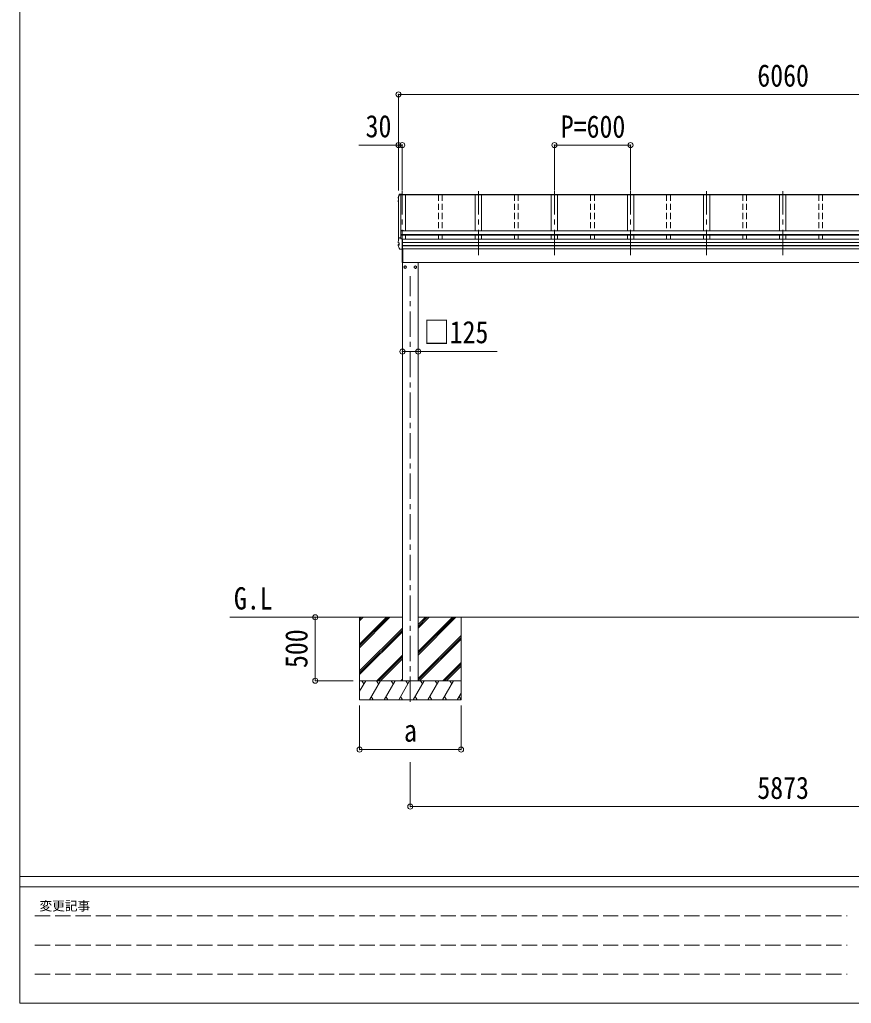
# Model space of a CAD drawing. Units: millimetres at full size, sheet at 1:40. Extents: x -11243 to 11243, y -7760 to 7760.
# Drawn here: x -11243 to -4685, y -7760 to 0 of the extents above; entities that cross this region are included whole.
import ezdxf
from ezdxf.enums import TextEntityAlignment as Align

# ---------------------------------------------------------------- set-up
doc = ezdxf.new("R2010")
doc.units = ezdxf.units.MM
doc.header["$LTSCALE"] = 40
doc.header["$PDMODE"] = 32
doc.header["$PDSIZE"] = 40
for name, pattern in [('CHAIN1', [8, 5, -1, 1, -1]), ('DASHED1', [1.8, 1.2, -0.6]), ('DASHED3', [4, 3, -1])]:
    doc.linetypes.add(name, pattern=pattern)
for name, color, linetype, lineweight in [('0-3_ELV2', 7, 'Continuous', 9), ('0-6_OTH_LINE', 6, 'Continuous', 9), ('F-0_240', 7, 'Continuous', 9)]:
    doc.layers.add(name, color=color, linetype=linetype, lineweight=lineweight)
doc.styles.add('ＭＳ ゴシック', font='')
doc.styles.get('ＭＳ ゴシック').set_extended_font_data('MS Gothic')

msp = doc.modelspace()

# ---------------------------------------------------------------- linework, layer by layer
at = {"layer": '0-3_ELV2', "color": 6}
for p, q in [((-8255.74, -589.02), (-8255.74, -1348.02)), ((-8255.74, -989.02), (-8569.08, -989.02)), ((-8255.74, -989.02), (-8255.74, -1348.02)), ((-8225.74, -989.02), (-8225.74, -1348.02)), ((-6425.74, -989.02), (-7025.74, -989.02)), ((-7025.74, -989.02), (-7025.74, -1348.02)), ((-6425.74, -989.02), (-6425.74, -1348.02)), ((-8099.74, -2618.85), (-8224.74, -2618.85)), ((-8099.74, -2618.85), (-7476.26, -2618.85)), ((-8912.24, -4714.85), (-8613.24, -4714.85)), ((-8912.24, -5214.85), (-8613.24, -5214.85)), ((-8562.24, -5758.39), (-8562.24, -5409.39)), ((-8162.24, -6208.39), (-8162.24, -5858.39))]:
    msp.add_line(p, q, dxfattribs=at)
at = {"layer": '0-3_ELV2', "color": 4}
for p, q in [((-8250.6, -1377.21), (-8250.48, -1376.92)), ((-8250.48, -1376.92), (-8250.31, -1376.66)), ((-8250.31, -1376.66), (-8250.09, -1376.43)), ((-8250.09, -1376.43), (-8249.83, -1376.25)), ((-8249.83, -1376.25), (-8249.56, -1376.12)), ((-8249.56, -1376.12), (-8249.29, -1376.04)), ((-8249.29, -1376.04), (-8249.05, -1376)), ((-8200.74, -1381.2), (-8249.18, -1381.2)), ((-8249.05, -1376), (-8248.83, -1375.97)), ((-8248.83, -1375.97), (-8248.57, -1375.96)), ((-8248.57, -1375.96), (-8248.28, -1375.95)), ((-8248.28, -1375.95), (-8247.98, -1375.94)), ((-8247.98, -1375.94), (-8247.66, -1375.94)), ((-8247.74, -1375.94), (-8247.74, -1375.94)), ((-8247.74, -1375.95), (-8247.74, -1375.94)), ((-8247.74, -1375.94), (-8222.74, -1375.94)), ((-8222.74, -1378.47), (-8236.94, -1378.47)), ((-8236.71, -1381.05), (-8236.71, -1380.7)), ((-8236.64, -1381.2), (-8236.64, -1724.54)), ((-8225.74, -1380.96), (-8236.56, -1380.96)), ((-8236.04, -1381.2), (-8236.04, -1728.49)), ((-8225.74, -1379.97), (-8225.74, -1380.97)), ((-8222.74, -1379.97), (-8225.74, -1379.97)), ((-2225.74, -1380.3), (-8225.74, -1380.3)), ((-2225.74, -1381.19), (-8225.74, -1381.19)), ((-8222.74, -1380.3), (-8222.74, -1375.94)), ((-2228.74, -1378.02), (-8222.74, -1378.02)), ((-8200.74, -1381.11), (-8200.74, -1665.38)), ((-7650.74, -1381.11), (-7650.74, -1665.38)), ((-7600.74, -1381.11), (-7600.74, -1665.38)), ((-7050.69, -1381.11), (-7050.69, -1665.38)), ((-7000.69, -1381.11), (-7000.69, -1665.38)), ((-6450.74, -1381.11), (-6450.74, -1665.38)), ((-6400.74, -1381.11), (-6400.74, -1665.38)), ((-5850.74, -1381.11), (-5850.74, -1665.38)), ((-5800.74, -1381.11), (-5800.74, -1665.38)), ((-5250.74, -1381.11), (-5250.74, -1665.38)), ((-5200.74, -1381.11), (-5200.74, -1665.38)), ((-8258.15, -1432.9), (-8258.15, -1428.84)), ((-8256.66, -1436.87), (-8258.06, -1433.38)), ((-8258.01, -1403.51), (-8258.05, -1403.77)), ((-8258.05, -1403.77), (-8258.05, -1403.82)), ((-8258.05, -1407.87), (-8258.05, -1403.82)), ((-8255.74, -1431.37), (-8257.1, -1431.63)), ((-8257, -1409.15), (-8255.74, -1409.39)), ((-8255.74, -1439.11), (-8256.66, -1436.87)), ((-8255.74, -1432.89), (-8256.58, -1433.05)), ((-8255.74, -1427.27), (-8256.57, -1427.38)), ((-8256.57, -1427.38), (-8256.57, -1427.38)), ((-8255.74, -1407.87), (-8256.51, -1407.72)), ((-8255.74, -1407.52), (-8256.42, -1407.38)), ((-8255.74, -1404.57), (-8255.74, -1741.34)), ((-8237.84, -1665.35), (-8237.84, -1694.81)), ((-8235.84, -1694.81), (-8237.84, -1694.81)), ((-8215.84, -1663.35), (-8235.84, -1663.35)), ((-8215.84, -1664.88), (-8235.84, -1664.88)), ((-8235.84, -1699.4), (-8235.84, -1664.88)), ((-2215.64, -1665.51), (-8235.84, -1665.51)), ((-2215.64, -1694.54), (-8235.84, -1694.54)), ((-2215.64, -1696.29), (-8235.84, -1696.29)), ((-2215.64, -1699.4), (-8235.84, -1699.4)), ((-8215.84, -1663.35), (-8215.84, -1665.51)), ((-8200.74, -1697.36), (-8200.74, -1731.02)), ((-7650.74, -1699.4), (-7650.74, -1731.02)), ((-7600.74, -1699.4), (-7600.74, -1731.02)), ((-7050.69, -1699.4), (-7050.69, -1731.02)), ((-7000.69, -1699.4), (-7000.69, -1731.02)), ((-6450.74, -1699.4), (-6450.74, -1731.02)), ((-6400.74, -1699.4), (-6400.74, -1731.02)), ((-5850.74, -1699.4), (-5850.74, -1731.02)), ((-5800.74, -1699.4), (-5800.74, -1731.02)), ((-5250.74, -1699.4), (-5250.74, -1731.02)), ((-5200.74, -1699.4), (-5200.74, -1731.02)), ((-8258.16, -1783.12), (-8258.15, -1782.94)), ((-8258.12, -1783.29), (-8258.16, -1783.12)), ((-8258.15, -1782.96), (-8258.15, -1775.56)), ((-8258.05, -1783.45), (-8258.12, -1783.29)), ((-8258.06, -1783.44), (-8255.21, -1790.25)), ((-8258.01, -1750.22), (-8258.05, -1750.48)), ((-8258.05, -1750.48), (-8258.05, -1750.53)), ((-8258.05, -1757.92), (-8258.05, -1750.53)), ((-8258.05, -1757.87), (-8258.01, -1757.61)), ((-8258.05, -1757.96), (-8258.05, -1757.87)), ((-8257.98, -1758.34), (-8258.04, -1757.96)), ((-8257.8, -1758.69), (-8257.98, -1758.34)), ((-8257.54, -1758.96), (-8257.8, -1758.69)), ((-8257.26, -1759.13), (-8257.54, -1758.96)), ((-8257.37, -1782.97), (-8257.33, -1782.61)), ((-8257.35, -1783.32), (-8257.37, -1782.97)), ((-8257.25, -1783.65), (-8257.35, -1783.32)), ((-8257.33, -1782.61), (-8257.21, -1782.28)), ((-8257.03, -1759.22), (-8257.26, -1759.13)), ((-8257.23, -1758.04), (-8257.18, -1757.72)), ((-8257.22, -1758.37), (-8257.23, -1758.04)), ((-8257.15, -1758.68), (-8257.22, -1758.37)), ((-8257.21, -1782.28), (-8257.04, -1782)), ((-8257.03, -1758.95), (-8257.15, -1758.68)), ((-8257.1, -1774.29), (-8251.14, -1773.14)), ((-8257.04, -1782), (-8256.82, -1781.79)), ((-8256.86, -1759.17), (-8257.03, -1758.95)), ((-8256.79, -1759.3), (-8257.03, -1759.22)), ((-8256.65, -1759.32), (-8256.86, -1759.17)), ((-8256.82, -1781.79), (-8256.57, -1781.67)), ((-8256.51, -1759.38), (-8256.79, -1759.3)), ((-8256.43, -1759.39), (-8256.65, -1759.32)), ((-8256.57, -1781.67), (-8250.17, -1779.98)), ((-8256.57, -1781.67), (-8256.57, -1781.67)), ((-8256.43, -1759.39), (-8256.42, -1759.39)), ((-8250.17, -1760.16), (-8256.42, -1759.39)), ((-8250.75, -1760.18), (-8250.79, -1760.09)), ((-8250.74, -1760.29), (-8250.75, -1760.18)), ((-8250.74, -1760.29), (-8250.74, -1779.51)), ((-8250.17, -1760.16), (-8250.09, -1760.19)), ((-8250.17, -1760.16), (-8250.17, -1760.16)), ((-8250.17, -1779.98), (-8250.09, -1779.94)), ((-8250.17, -1779.98), (-8250.17, -1779.98)), ((-8250.09, -1760.19), (-8250.01, -1760.24)), ((-8250.09, -1779.94), (-8250.01, -1779.88)), ((-8250.01, -1760.24), (-8249.95, -1760.32)), ((-8250.01, -1779.88), (-8249.95, -1779.8)), ((-8249.95, -1760.32), (-8249.9, -1760.41)), ((-8249.95, -1779.8), (-8249.9, -1779.69)), ((-8249.9, -1760.41), (-8249.87, -1760.52)), ((-8249.9, -1779.69), (-8249.87, -1779.58)), ((-8249.87, -1760.52), (-8249.86, -1760.64)), ((-8249.87, -1779.58), (-8249.86, -1779.46)), ((-8248.98, -1722.22), (-8236.94, -1722.22)), ((-8236.71, -1723.71), (-8236.94, -1722.22)), ((-8236.94, -1728.84), (-8236.94, -1722.22)), ((-8222.74, -1728.84), (-8236.94, -1728.84)), ((-8236.71, -1723.71), (-8236.71, -1724.06)), ((-8235.98, -1728.84), (-8236.71, -1724.06)), ((-8236.56, -1728.84), (-8236.56, -1725.16)), ((-8236, -1728.84), (-8236.56, -1725.16)), ((-8222.74, -1811.26), (-8222.74, -1728.84)), ((-2228.74, -1731.02), (-8222.74, -1731.02)), ((-2228.74, -1757.54), (-8222.74, -1757.54)), ((-2228.74, -1758.44), (-8222.74, -1758.44)), ((-2228.74, -1781.66), (-8222.74, -1781.66)), ((-2228.74, -1783.58), (-8222.74, -1783.58)), ((-8255.21, -1790.25), (-8252.26, -1796.99)), ((-8252.26, -1796.99), (-8249.22, -1803.64)), ((-8249.22, -1803.64), (-8246.1, -1810.2)), ((-8245.94, -1810.49), (-8246.11, -1810.15)), ((-8245.68, -1810.76), (-8245.94, -1810.49)), ((-8245.37, -1810.98), (-8245.68, -1810.76)), ((-8245.04, -1811.12), (-8245.37, -1810.98)), ((-8244.73, -1811.19), (-8245.04, -1811.12)), ((-8244.45, -1811.23), (-8244.73, -1811.19)), ((-8244.14, -1811.25), (-8244.45, -1811.23)), ((-8243.78, -1811.26), (-8244.14, -1811.25)), ((-8243.41, -1811.26), (-8243.78, -1811.26)), ((-8222.74, -1811.26), (-8243.38, -1811.26)), ((-8227.74, -1915.45), (-8227.74, -1811.26)), ((-8227.24, -1915.85), (-8227.24, -1811.26)), ((-2228.74, -1808.62), (-8222.74, -1808.62)), ((-8220.74, -1808.62), (-8220.74, -1913.45)), ((-8227.24, -1915.85), (-8227.24, -1915.92)), ((-8227.24, -1915.85), (-8227.24, -1915.85)), ((-8227.24, -1915.92), (-8227.24, -1915.95)), ((-8227.24, -1915.95), (-8227.24, -1915.95)), ((-8227.24, -1915.95), (-8225.74, -1915.95)), ((-8227.24, -1915.95), (-8227.24, -1915.95)), ((-8225.74, -1915.95), (-8225.74, -1913.45)), ((-8225.74, -1913.45), (-8220.74, -1913.45)), ((-2345.03, -1914.85), (-8225.74, -1914.85)), ((-8224.74, -1914.85), (-8224.74, -5214.85)), ((-8099.74, -5214.85), (-8099.74, -1914.85)), ((-8202.24, -1942.04), (-8210.74, -1946.95)), ((-8210.74, -1946.95), (-8210.74, -1956.76)), ((-8210.74, -1956.76), (-8202.24, -1961.67)), ((-8193.74, -1946.95), (-8202.24, -1942.04)), ((-8202.24, -1961.67), (-8193.74, -1956.76)), ((-8193.74, -1956.76), (-8193.74, -1946.95)), ((-8193.64, -1951.6), (-8193.74, -1951.6)), ((-8193.64, -1952.1), (-8193.74, -1952.1)), ((-8130.83, -1951.6), (-8130.73, -1951.6)), ((-8130.83, -1952.1), (-8130.73, -1952.1)), ((-8130.74, -1946.95), (-8122.24, -1942.04)), ((-8130.74, -1956.76), (-8130.74, -1946.95)), ((-8122.24, -1961.67), (-8130.74, -1956.76)), ((-8122.24, -1942.04), (-8113.74, -1946.95)), ((-8113.74, -1956.76), (-8122.24, -1961.67)), ((-8113.74, -1946.95), (-8113.74, -1956.76))]:
    msp.add_line(p, q, dxfattribs=at)
at = {"layer": '0-3_ELV2', "color": 5, "linetype": 'CHAIN1'}
for p, q in [((-8225.69, -1856.85), (-8225.69, -1352.67)), ((-7625.74, -1856.85), (-7625.74, -1352.67)), ((-7025.74, -1856.85), (-7025.74, -1352.67)), ((-6425.74, -1856.85), (-6425.74, -1352.67)), ((-5825.74, -1856.85), (-5825.74, -1352.67)), ((-5225.74, -1856.85), (-5225.74, -1352.67)), ((-8162.24, -5381.38), (-8162.24, -2024.29))]:
    msp.add_line(p, q, dxfattribs=at)
at = {"layer": '0-3_ELV2', "color": 4, "linetype": 'DASHED1'}
for p, q in [((-7940.74, -1381.11), (-7940.74, -1665.51)), ((-7910.74, -1381.11), (-7910.74, -1665.51)), ((-7340.74, -1381.11), (-7340.74, -1665.51)), ((-7310.74, -1381.11), (-7310.74, -1665.51)), ((-6740.74, -1381.11), (-6740.74, -1665.51)), ((-6710.74, -1381.11), (-6710.74, -1665.51)), ((-6140.74, -1381.11), (-6140.74, -1665.51)), ((-6110.74, -1381.11), (-6110.74, -1665.51)), ((-5540.74, -1381.11), (-5540.74, -1665.51)), ((-5510.74, -1381.11), (-5510.74, -1665.51)), ((-4940.74, -1381.11), (-4940.74, -1665.51)), ((-4910.74, -1381.11), (-4910.74, -1665.51)), ((-7940.74, -1699.4), (-7940.74, -1731.02)), ((-7910.74, -1699.4), (-7910.74, -1731.02)), ((-7340.74, -1699.4), (-7340.74, -1731.02)), ((-7310.74, -1699.4), (-7310.74, -1731.02)), ((-6740.74, -1699.4), (-6740.74, -1731.02)), ((-6710.74, -1699.4), (-6710.74, -1731.02)), ((-6140.74, -1699.4), (-6140.74, -1731.02)), ((-6110.74, -1699.4), (-6110.74, -1731.02)), ((-5540.74, -1699.4), (-5540.74, -1731.02)), ((-5510.74, -1699.4), (-5510.74, -1731.02)), ((-4940.74, -1699.4), (-4940.74, -1731.02)), ((-4910.74, -1699.4), (-4910.74, -1731.02))]:
    msp.add_line(p, q, dxfattribs=at)
at = {"layer": '0-3_ELV2'}
for p, q in [((-8224.74, -4714.85), (-9585.84, -4714.85)), ((-8562.24, -4728.09), (-8549, -4714.85)), ((-8562.24, -4742.24), (-8534.86, -4714.85)), ((-8562.24, -4954.37), (-8322.72, -4714.85)), ((-8562.24, -4940.22), (-8336.87, -4714.85)), ((-8562.24, -4926.08), (-8351.01, -4714.85)), ((-8562.24, -4714.85), (-8562.24, -5364.85)), ((-8099.74, -4771.95), (-8042.64, -4714.85)), ((-8099.74, -4786.09), (-8028.5, -4714.85)), ((-8099.74, -4800.23), (-8014.36, -4714.85)), ((-8099.74, -4998.22), (-7816.37, -4714.85)), ((-8099.74, -4984.08), (-7830.51, -4714.85)), ((-8099.74, -5012.37), (-7802.22, -4714.85)), ((-2351.74, -4714.85), (-8099.74, -4714.85)), ((-7762.24, -4714.85), (-7762.24, -5364.85)), ((-8562.24, -5138.21), (-8224.74, -4800.72)), ((-8562.24, -5152.35), (-8224.74, -4814.86)), ((-8562.24, -5166.5), (-8224.74, -4829)), ((-8099.74, -5196.21), (-7762.24, -4858.71)), ((-8099.74, -5210.35), (-7762.24, -4872.86)), ((-8090.09, -5214.85), (-7762.24, -4887)), ((-8426.75, -5214.85), (-8224.74, -5012.85)), ((-8412.6, -5214.85), (-8224.74, -5026.99)), ((-8398.46, -5214.85), (-8224.74, -5041.13)), ((-7906.25, -5214.85), (-7762.24, -5070.85)), ((-7892.1, -5214.85), (-7762.24, -5084.99)), ((-7877.96, -5214.85), (-7762.24, -5099.13)), ((-8562.24, -5298.69), (-8513.84, -5214.85)), ((-7762.24, -5214.85), (-8562.24, -5214.85)), ((-8528.84, -5240.83), (-8543.84, -5214.85)), ((-8484.97, -5364.85), (-8398.37, -5214.85)), ((-8413.37, -5240.84), (-8428.37, -5214.85)), ((-8369.5, -5364.85), (-8282.9, -5214.85)), ((-8297.9, -5240.84), (-8312.9, -5214.85)), ((-8254.03, -5364.85), (-8167.43, -5214.85)), ((-8236.33, -5214.85), (-8224.74, -5203.26)), ((-8182.43, -5240.83), (-8197.43, -5214.85)), ((-8138.56, -5364.85), (-8051.96, -5214.85)), ((-8066.96, -5240.83), (-8081.96, -5214.85)), ((-8023.09, -5364.85), (-7936.49, -5214.85)), ((-7966.49, -5214.85), (-7951.49, -5240.83)), ((-7907.62, -5364.85), (-7821.02, -5214.85)), ((-7836.02, -5240.83), (-7851.02, -5214.85)), ((-8469.97, -5338.87), (-8454.97, -5364.85)), ((-8354.5, -5338.87), (-8339.5, -5364.85)), ((-8239.03, -5338.87), (-8224.03, -5364.85)), ((-8123.56, -5338.87), (-8108.56, -5364.85)), ((-8008.09, -5338.87), (-7993.09, -5364.85)), ((-7892.62, -5338.87), (-7877.62, -5364.85)), ((-7792.15, -5364.85), (-7762.24, -5313.04)), ((-7777.15, -5338.87), (-7762.24, -5364.71)), ((-8562.24, -5364.85), (-7762.24, -5364.85))]:
    msp.add_line(p, q, dxfattribs=at)
at = {"layer": '0-3_ELV2', "color": 4}
for points in [[(-8258.01, -1403.51), (-8255.69, -1394.66), (-8253.23, -1385.89), (-8250.61, -1377.23)], [(-8248.98, -1379.56), (-8236.94, -1379.56), (-8236.71, -1381.05), (-8249.13, -1381.05)], [(-8236.94, -1379.56), (-8236.94, -1378.47), (-8236.56, -1380.96)]]:
    msp.add_lwpolyline(points, dxfattribs=at)
at = {"layer": '0-3_ELV2', "color": 6}
msp.add_lwpolyline([(-8562.24, -5758.39), (-7762.24, -5758.39), (-7762.24, -5409.39)], dxfattribs=at)
at = {"layer": '0-3_ELV2', "color": 4}
for centre, radius in [((-8202.24, -1951.85), 10), ((-8202.24, -1951.85), 8.5), ((-8122.24, -1951.85), 10), ((-8122.24, -1951.85), 8.5)]:
    msp.add_circle(centre, radius, dxfattribs=at)
for centre, radius, start, end in [((-7772.73, -1527.22), 499.82, 162.96047, 166.14879), ((-7772.72, -1527.22), 498.32, 162.94349, 166.12469), ((-8248.98, -1381.26), 1.7, 89.95676, 162.90929), ((-8256.86, -1428.84), 1.3, 100.9005, 179.9623), ((-8256.86, -1432.9), 1.3, 100.8868, 201.66215), ((-8256.75, -1407.87), 1.3, 166.2046, 259.10358), ((-7793.41, -1248.34), 498.64, 201.74241, 202.00165), ((-7793.41, -1247.99), 498.64, 201.78246, 202.00165), ((-8235.84, -1665.35), 2, 90, 180), ((-8256.86, -1775.57), 1.3, 100.9005, 179.9623), ((-7772.73, -1869.88), 499.82, 162.96047, 166.14879), ((-8251.24, -1772.65), 0.499, 280.91518, 359.94761), ((-8248.98, -1723.92), 1.7, 89.95676, 162.90929), ((-8227.24, -1915.45), 0.5, 180, 269.5), ((-8215.09, -1900.78), 12.15, 179.0404, 180.9596), ((-8202.24, -1951.85), 8.6, 171.25399, 188.74601), ((-8202.24, -1951.85), 8.6, 111.25399, 128.74601), ((-8202.24, -1951.85), 8.6, 231.25399, 248.74601), ((-8202.24, -1951.85), 8.6, 51.25399, 68.74601), ((-8202.24, -1951.85), 8.6, 291.25399, 308.74601), ((-8202.24, -1951.85), 8.6, 1.66581, 8.74601), ((-8202.24, -1951.85), 8.6, 351.25399, 358.33419), ((-8122.24, -1951.85), 8.6, 171.25399, 178.33419), ((-8122.24, -1951.85), 8.6, 181.66581, 188.74601), ((-8122.24, -1951.85), 8.6, 111.25399, 128.74601), ((-8122.24, -1951.85), 8.6, 231.25399, 248.74601), ((-8122.24, -1951.85), 8.6, 51.25399, 68.74601), ((-8122.24, -1951.85), 8.6, 291.25399, 308.74601), ((-8122.24, -1951.85), 8.6, 351.25399, 8.74601)]:
    msp.add_arc(centre, radius, start, end, dxfattribs=at)
at = {"layer": '0-3_ELV2', "color": 6}
for p in [(-8255.74, -589.02), (-8255.74, -989.02), (-8225.74, -989.02), (-7025.74, -989.02), (-6425.74, -989.02), (-8224.74, -2618.85), (-8099.74, -2618.85), (-8912.24, -4714.85), (-8912.24, -5214.85), (-8562.24, -5758.39), (-7762.24, -5758.39), (-8162.24, -6208.39)]:
    msp.add_point(p, dxfattribs=at)
at = {"layer": '0-6_OTH_LINE'}
for p, q in [((-8255.74, -589.02), (-2195.74, -589.02)), ((-8225.74, -989.02), (-8255.74, -989.02)), ((-8912.24, -5214.85), (-8912.24, -4714.85)), ((-8162.24, -6208.39), (-2289.24, -6208.39))]:
    msp.add_line(p, q, dxfattribs=at)
at = {"layer": 'F-0_240', "color": 5}
for p, q in [((-11242.74, 7760), (-11242.74, -7760)), ((-11242.74, -6760), (10677.26, -6760)), ((-11242.74, -6840), (7121.58, -6840)), ((-11242.74, -7760), (10677.26, -7760))]:
    msp.add_line(p, q, dxfattribs=at)
at = {"layer": 'F-0_240', "color": 4, "linetype": 'DASHED3'}
for p, q in [((-11122.75, -7070), (-4718.42, -7070)), ((-11122.75, -7300), (-4718.42, -7300)), ((-11122.75, -7530), (-4718.42, -7530))]:
    msp.add_line(p, q, dxfattribs=at)

# ---------------------------------------------------------------- texts
at = {"layer": '0-3_ELV2', "style": 'ＭＳ ゴシック', "width": 0.85}
for s, p in [('6060', (-5425.74, -581.02)), ('30', (-8514.9, -980.93)), ('P=600', (-6975.74, -984.02)), ('□125', (-8055.82, -2605.47)), ('G.L', (-9553.72, -4706)), ('a', (-8212.24, -5748.39)), ('5873', (-5425.74, -6200.39))]:
    msp.add_text(s, height=176, dxfattribs=at).set_placement(p, align=Align.BOTTOM_LEFT)
msp.add_text('500', height=176, rotation=90, dxfattribs=at).set_placement((-8920.24, -5114.85), align=Align.BOTTOM_LEFT)
at = {"layer": 'F-0_240', "style": 'ＭＳ ゴシック'}
msp.add_text('変更記事', height=73.31, dxfattribs=at).set_placement((-11086.44, -7050), align=Align.BOTTOM_LEFT)

doc.saveas('drawing.dxf')
